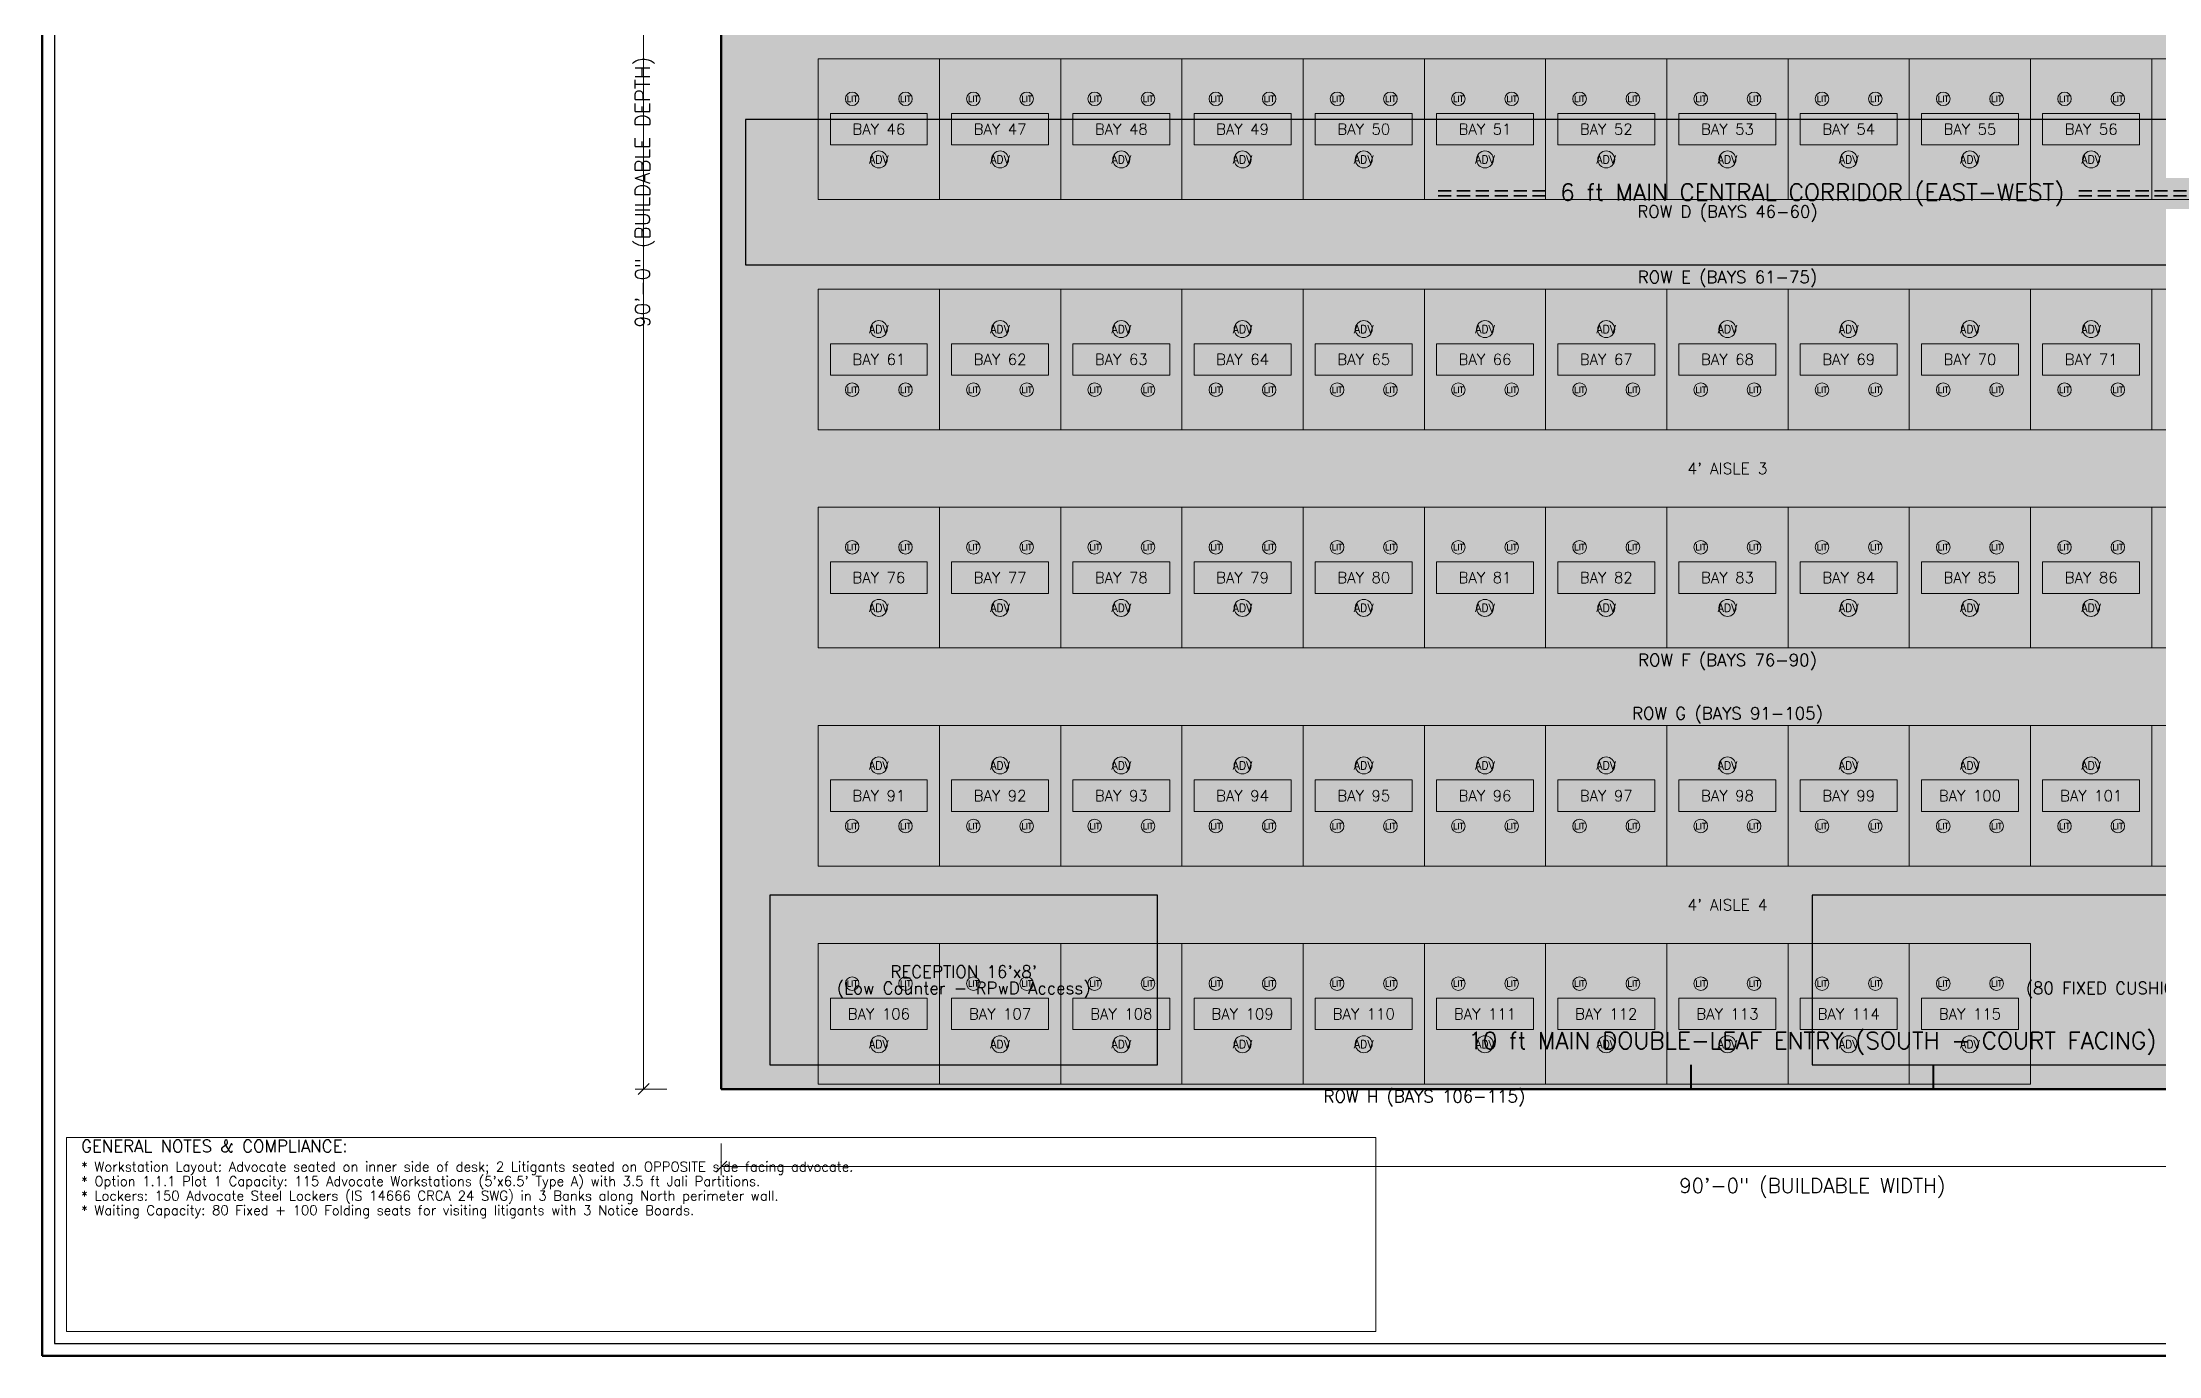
# Model space of a CAD drawing. Header units: inches. Extents: x 0 to 1800, y 0 to 1191.
# Drawn here: x 0 to 1047, y 0 to 650 of the extents above; entities that cross this region are included whole.
import ezdxf
from ezdxf.enums import TextEntityAlignment as Align

# ---------------------------------------------------------------- set-up
doc = ezdxf.new("R2010")
doc.units = ezdxf.units.IN
doc.header["$MEASUREMENT"] = 0
for name, color, linetype in [('A-BAY', 3, 'Continuous'), ('A-DIM', 4, 'Continuous'), ('A-DOOR', 2, 'Continuous'), ('A-FURN', 1, 'Continuous'), ('A-HATCH', 8, 'Continuous'), ('A-JALI', 6, 'Continuous'), ('A-TEXT', 7, 'Continuous'), ('A-TEXT-TTL', 7, 'Continuous'), ('A-TTLB', 7, 'Continuous'), ('A-WALL', 7, 'Continuous')]:
    doc.layers.add(name, color=color, linetype=linetype)
doc.styles.add('SIMPLEX', font='simplex.shx')

msp = doc.modelspace()

# ---------------------------------------------------------------- hatches: boundary and pattern name
at = {"layer": 'A-HATCH'}
h = msp.add_hatch(dxfattribs=at)
h.set_pattern_fill('ANSI31')
h.paths.add_polyline_path([(336, 132), (1416, 132), (1416, 1020), (336, 1020)])
h = msp.add_hatch(dxfattribs=at)
h.set_pattern_fill('SOLID')
h.paths.add_polyline_path([(345, 141), (1407, 141), (1407, 1011), (345, 1011)])

# ---------------------------------------------------------------- linework, layer by layer
at = {"layer": 'A-BAY', "lineweight": 15}
for p, q in [((444, 572.4), (444, 642)), ((504, 572.4), (504, 642)), ((564, 572.4), (564, 642)), ((624, 572.4), (624, 642)), ((684, 572.4), (684, 642)), ((744, 572.4), (744, 642)), ((804, 572.4), (804, 642)), ((864, 572.4), (864, 642)), ((924, 572.4), (924, 642)), ((984, 572.4), (984, 642)), ((1044, 572.4), (1044, 642)), ((384, 572.4), (444, 572.4)), ((444, 572.4), (504, 572.4)), ((504, 572.4), (564, 572.4)), ((564, 572.4), (624, 572.4)), ((624, 572.4), (684, 572.4)), ((684, 572.4), (744, 572.4)), ((744, 572.4), (804, 572.4)), ((804, 572.4), (864, 572.4)), ((864, 572.4), (924, 572.4)), ((924, 572.4), (984, 572.4)), ((984, 572.4), (1044, 572.4)), ((1044, 572.4), (1104, 572.4)), ((444, 458.4), (444, 528)), ((504, 458.4), (504, 528)), ((564, 458.4), (564, 528)), ((624, 458.4), (624, 528)), ((684, 458.4), (684, 528)), ((744, 458.4), (744, 528)), ((804, 458.4), (804, 528)), ((864, 458.4), (864, 528)), ((924, 458.4), (924, 528)), ((984, 458.4), (984, 528)), ((1044, 458.4), (1044, 528)), ((384, 458.4), (444, 458.4)), ((444, 458.4), (504, 458.4)), ((504, 458.4), (564, 458.4)), ((564, 458.4), (624, 458.4)), ((624, 458.4), (684, 458.4)), ((684, 458.4), (744, 458.4)), ((744, 458.4), (804, 458.4)), ((804, 458.4), (864, 458.4)), ((864, 458.4), (924, 458.4)), ((924, 458.4), (984, 458.4)), ((984, 458.4), (1044, 458.4)), ((1044, 458.4), (1104, 458.4)), ((444, 350.4), (444, 420)), ((504, 350.4), (504, 420)), ((564, 350.4), (564, 420)), ((624, 350.4), (624, 420)), ((684, 350.4), (684, 420)), ((744, 350.4), (744, 420)), ((804, 350.4), (804, 420)), ((864, 350.4), (864, 420)), ((924, 350.4), (924, 420)), ((984, 350.4), (984, 420)), ((1044, 350.4), (1044, 420)), ((384, 350.4), (444, 350.4)), ((444, 350.4), (504, 350.4)), ((504, 350.4), (564, 350.4)), ((564, 350.4), (624, 350.4)), ((624, 350.4), (684, 350.4)), ((684, 350.4), (744, 350.4)), ((744, 350.4), (804, 350.4)), ((804, 350.4), (864, 350.4)), ((864, 350.4), (924, 350.4)), ((924, 350.4), (984, 350.4)), ((984, 350.4), (1044, 350.4)), ((1044, 350.4), (1104, 350.4)), ((444, 242.4), (444, 312)), ((504, 242.4), (504, 312)), ((564, 242.4), (564, 312)), ((624, 242.4), (624, 312)), ((684, 242.4), (684, 312)), ((744, 242.4), (744, 312)), ((804, 242.4), (804, 312)), ((864, 242.4), (864, 312)), ((924, 242.4), (924, 312)), ((984, 242.4), (984, 312)), ((1044, 242.4), (1044, 312)), ((384, 242.4), (444, 242.4)), ((444, 242.4), (504, 242.4)), ((504, 242.4), (564, 242.4)), ((564, 242.4), (624, 242.4)), ((624, 242.4), (684, 242.4)), ((684, 242.4), (744, 242.4)), ((744, 242.4), (804, 242.4)), ((804, 242.4), (864, 242.4)), ((864, 242.4), (924, 242.4)), ((924, 242.4), (984, 242.4)), ((984, 242.4), (1044, 242.4)), ((1044, 242.4), (1104, 242.4)), ((444, 134.4), (444, 204)), ((504, 134.4), (504, 204)), ((564, 134.4), (564, 204)), ((624, 134.4), (624, 204)), ((684, 134.4), (684, 204)), ((744, 134.4), (744, 204)), ((804, 134.4), (804, 204)), ((864, 134.4), (864, 204)), ((924, 134.4), (924, 204)), ((984, 134.4), (984, 204)), ((384, 134.4), (444, 134.4)), ((444, 134.4), (504, 134.4)), ((504, 134.4), (564, 134.4)), ((564, 134.4), (624, 134.4)), ((624, 134.4), (684, 134.4)), ((684, 134.4), (744, 134.4)), ((744, 134.4), (804, 134.4)), ((804, 134.4), (864, 134.4)), ((864, 134.4), (924, 134.4)), ((924, 134.4), (984, 134.4))]:
    msp.add_line(p, q, dxfattribs=at)
at = {"layer": 'A-DIM', "lineweight": 18}
for p, q in [((297.6, 132), (297.6, 1020)), ((336, 93.6), (1416, 93.6))]:
    msp.add_line(p, q, dxfattribs=at)
at = {"layer": 'A-DIM', "lineweight": 13}
for p, q in [((309, 132), (293.4, 132)), ((336, 105), (336, 89.4))]:
    msp.add_line(p, q, dxfattribs=at)
at = {"layer": 'A-DIM', "lineweight": 30}
for p, q in [((294.9, 129.3), (300.3, 134.7)), ((333.3, 90.9), (338.7, 96.3))]:
    msp.add_line(p, q, dxfattribs=at)
at = {"layer": 'A-DOOR', "lineweight": 40}
for p, q in [((816, 132), (816, 144)), ((936, 132), (936, 144))]:
    msp.add_line(p, q, dxfattribs=at)
at = {"layer": 'A-FURN', "lineweight": 20}
for p, q in [((438, 615), (390, 615)), ((390, 615), (390, 599.4)), ((438, 599.4), (438, 615)), ((498, 615), (450, 615)), ((450, 615), (450, 599.4)), ((498, 599.4), (498, 615)), ((558, 615), (510, 615)), ((510, 615), (510, 599.4)), ((558, 599.4), (558, 615)), ((618, 615), (570, 615)), ((570, 615), (570, 599.4)), ((618, 599.4), (618, 615)), ((678, 615), (630, 615)), ((630, 615), (630, 599.4)), ((678, 599.4), (678, 615)), ((738, 615), (690, 615)), ((690, 615), (690, 599.4)), ((738, 599.4), (738, 615)), ((798, 615), (750, 615)), ((750, 615), (750, 599.4)), ((798, 599.4), (798, 615)), ((858, 615), (810, 615)), ((810, 615), (810, 599.4)), ((858, 599.4), (858, 615)), ((918, 615), (870, 615)), ((870, 615), (870, 599.4)), ((918, 599.4), (918, 615)), ((978, 615), (930, 615)), ((930, 615), (930, 599.4)), ((978, 599.4), (978, 615)), ((1038, 615), (990, 615)), ((990, 615), (990, 599.4)), ((1038, 599.4), (1038, 615)), ((390, 599.4), (438, 599.4)), ((450, 599.4), (498, 599.4)), ((510, 599.4), (558, 599.4)), ((570, 599.4), (618, 599.4)), ((630, 599.4), (678, 599.4)), ((690, 599.4), (738, 599.4)), ((750, 599.4), (798, 599.4)), ((810, 599.4), (858, 599.4)), ((870, 599.4), (918, 599.4)), ((930, 599.4), (978, 599.4)), ((990, 599.4), (1038, 599.4)), ((438, 501), (390, 501)), ((390, 501), (390, 485.4)), ((438, 485.4), (438, 501)), ((498, 501), (450, 501)), ((450, 501), (450, 485.4)), ((498, 485.4), (498, 501)), ((558, 501), (510, 501)), ((510, 501), (510, 485.4)), ((558, 485.4), (558, 501)), ((618, 501), (570, 501)), ((570, 501), (570, 485.4)), ((618, 485.4), (618, 501)), ((678, 501), (630, 501)), ((630, 501), (630, 485.4)), ((678, 485.4), (678, 501)), ((738, 501), (690, 501)), ((690, 501), (690, 485.4)), ((738, 485.4), (738, 501)), ((798, 501), (750, 501)), ((750, 501), (750, 485.4)), ((798, 485.4), (798, 501)), ((858, 501), (810, 501)), ((810, 501), (810, 485.4)), ((858, 485.4), (858, 501)), ((918, 501), (870, 501)), ((870, 501), (870, 485.4)), ((918, 485.4), (918, 501)), ((978, 501), (930, 501)), ((930, 501), (930, 485.4)), ((978, 485.4), (978, 501)), ((1038, 501), (990, 501)), ((990, 501), (990, 485.4)), ((1038, 485.4), (1038, 501)), ((390, 485.4), (438, 485.4)), ((450, 485.4), (498, 485.4)), ((510, 485.4), (558, 485.4)), ((570, 485.4), (618, 485.4)), ((630, 485.4), (678, 485.4)), ((690, 485.4), (738, 485.4)), ((750, 485.4), (798, 485.4)), ((810, 485.4), (858, 485.4)), ((870, 485.4), (918, 485.4)), ((930, 485.4), (978, 485.4)), ((990, 485.4), (1038, 485.4)), ((438, 393), (390, 393)), ((390, 393), (390, 377.4)), ((438, 377.4), (438, 393)), ((498, 393), (450, 393)), ((450, 393), (450, 377.4)), ((498, 377.4), (498, 393)), ((558, 393), (510, 393)), ((510, 393), (510, 377.4)), ((558, 377.4), (558, 393)), ((618, 393), (570, 393)), ((570, 393), (570, 377.4)), ((618, 377.4), (618, 393)), ((678, 393), (630, 393)), ((630, 393), (630, 377.4)), ((678, 377.4), (678, 393)), ((738, 393), (690, 393)), ((690, 393), (690, 377.4)), ((738, 377.4), (738, 393)), ((798, 393), (750, 393)), ((750, 393), (750, 377.4)), ((798, 377.4), (798, 393)), ((858, 393), (810, 393)), ((810, 393), (810, 377.4)), ((858, 377.4), (858, 393)), ((918, 393), (870, 393)), ((870, 393), (870, 377.4)), ((918, 377.4), (918, 393)), ((978, 393), (930, 393)), ((930, 393), (930, 377.4)), ((978, 377.4), (978, 393)), ((1038, 393), (990, 393)), ((990, 393), (990, 377.4)), ((1038, 377.4), (1038, 393)), ((390, 377.4), (438, 377.4)), ((450, 377.4), (498, 377.4)), ((510, 377.4), (558, 377.4)), ((570, 377.4), (618, 377.4)), ((630, 377.4), (678, 377.4)), ((690, 377.4), (738, 377.4)), ((750, 377.4), (798, 377.4)), ((810, 377.4), (858, 377.4)), ((870, 377.4), (918, 377.4)), ((930, 377.4), (978, 377.4)), ((990, 377.4), (1038, 377.4)), ((438, 285), (390, 285)), ((390, 285), (390, 269.4)), ((438, 269.4), (438, 285)), ((498, 285), (450, 285)), ((450, 285), (450, 269.4)), ((498, 269.4), (498, 285)), ((558, 285), (510, 285)), ((510, 285), (510, 269.4)), ((558, 269.4), (558, 285)), ((618, 285), (570, 285)), ((570, 285), (570, 269.4)), ((618, 269.4), (618, 285)), ((678, 285), (630, 285)), ((630, 285), (630, 269.4)), ((678, 269.4), (678, 285)), ((738, 285), (690, 285)), ((690, 285), (690, 269.4)), ((738, 269.4), (738, 285)), ((798, 285), (750, 285)), ((750, 285), (750, 269.4)), ((798, 269.4), (798, 285)), ((858, 285), (810, 285)), ((810, 285), (810, 269.4)), ((858, 269.4), (858, 285)), ((918, 285), (870, 285)), ((870, 285), (870, 269.4)), ((918, 269.4), (918, 285)), ((978, 285), (930, 285)), ((930, 285), (930, 269.4)), ((978, 269.4), (978, 285)), ((1038, 285), (990, 285)), ((990, 285), (990, 269.4)), ((1038, 269.4), (1038, 285)), ((390, 269.4), (438, 269.4)), ((450, 269.4), (498, 269.4)), ((510, 269.4), (558, 269.4)), ((570, 269.4), (618, 269.4)), ((630, 269.4), (678, 269.4)), ((690, 269.4), (738, 269.4)), ((750, 269.4), (798, 269.4)), ((810, 269.4), (858, 269.4)), ((870, 269.4), (918, 269.4)), ((930, 269.4), (978, 269.4)), ((990, 269.4), (1038, 269.4)), ((438, 177), (390, 177)), ((390, 177), (390, 161.4)), ((438, 161.4), (438, 177)), ((498, 177), (450, 177)), ((450, 177), (450, 161.4)), ((498, 161.4), (498, 177)), ((558, 177), (510, 177)), ((510, 177), (510, 161.4)), ((558, 161.4), (558, 177)), ((618, 177), (570, 177)), ((570, 177), (570, 161.4)), ((618, 161.4), (618, 177)), ((678, 177), (630, 177)), ((630, 177), (630, 161.4)), ((678, 161.4), (678, 177)), ((738, 177), (690, 177)), ((690, 177), (690, 161.4)), ((738, 161.4), (738, 177)), ((798, 177), (750, 177)), ((750, 177), (750, 161.4)), ((798, 161.4), (798, 177)), ((858, 177), (810, 177)), ((810, 177), (810, 161.4)), ((858, 161.4), (858, 177)), ((918, 177), (870, 177)), ((870, 177), (870, 161.4)), ((918, 161.4), (918, 177)), ((978, 177), (930, 177)), ((930, 177), (930, 161.4)), ((978, 161.4), (978, 177)), ((390, 161.4), (438, 161.4)), ((450, 161.4), (498, 161.4)), ((510, 161.4), (558, 161.4)), ((570, 161.4), (618, 161.4)), ((630, 161.4), (678, 161.4)), ((690, 161.4), (738, 161.4)), ((750, 161.4), (798, 161.4)), ((810, 161.4), (858, 161.4)), ((870, 161.4), (918, 161.4)), ((930, 161.4), (978, 161.4))]:
    msp.add_line(p, q, dxfattribs=at)
at = {"layer": 'A-FURN'}
for p, q in [((552, 228), (360, 228)), ((360, 228), (360, 144)), ((552, 144), (552, 228)), ((1392, 228), (876, 228)), ((876, 228), (876, 144)), ((360, 144), (552, 144)), ((876, 144), (1392, 144))]:
    msp.add_line(p, q, dxfattribs=at)
at = {"layer": 'A-FURN', "lineweight": 15}
for centre in [(400.8, 622.2), (427.2, 622.2), (460.8, 622.2), (487.2, 622.2), (520.8, 622.2), (547.2, 622.2), (580.8, 622.2), (607.2, 622.2), (640.8, 622.2), (667.2, 622.2), (700.8, 622.2), (727.2, 622.2), (760.8, 622.2), (787.2, 622.2), (820.8, 622.2), (847.2, 622.2), (880.8, 622.2), (907.2, 622.2), (940.8, 622.2), (967.2, 622.2), (1000.8, 622.2), (1027.2, 622.2), (400.8, 478.2), (427.2, 478.2), (460.8, 478.2), (487.2, 478.2), (520.8, 478.2), (547.2, 478.2), (580.8, 478.2), (607.2, 478.2), (640.8, 478.2), (667.2, 478.2), (700.8, 478.2), (727.2, 478.2), (760.8, 478.2), (787.2, 478.2), (820.8, 478.2), (847.2, 478.2), (880.8, 478.2), (907.2, 478.2), (940.8, 478.2), (967.2, 478.2), (1000.8, 478.2), (1027.2, 478.2), (400.8, 400.2), (427.2, 400.2), (460.8, 400.2), (487.2, 400.2), (520.8, 400.2), (547.2, 400.2), (580.8, 400.2), (607.2, 400.2), (640.8, 400.2), (667.2, 400.2), (700.8, 400.2), (727.2, 400.2), (760.8, 400.2), (787.2, 400.2), (820.8, 400.2), (847.2, 400.2), (880.8, 400.2), (907.2, 400.2), (940.8, 400.2), (967.2, 400.2), (1000.8, 400.2), (1027.2, 400.2), (400.8, 262.2), (427.2, 262.2), (460.8, 262.2), (487.2, 262.2), (520.8, 262.2), (547.2, 262.2), (580.8, 262.2), (607.2, 262.2), (640.8, 262.2), (667.2, 262.2), (700.8, 262.2), (727.2, 262.2), (760.8, 262.2), (787.2, 262.2), (820.8, 262.2), (847.2, 262.2), (880.8, 262.2), (907.2, 262.2), (940.8, 262.2), (967.2, 262.2), (1000.8, 262.2), (1027.2, 262.2), (400.8, 184.2), (427.2, 184.2), (460.8, 184.2), (487.2, 184.2), (520.8, 184.2), (547.2, 184.2), (580.8, 184.2), (607.2, 184.2), (640.8, 184.2), (667.2, 184.2), (700.8, 184.2), (727.2, 184.2), (760.8, 184.2), (787.2, 184.2), (820.8, 184.2), (847.2, 184.2), (880.8, 184.2), (907.2, 184.2), (940.8, 184.2), (967.2, 184.2)]:
    msp.add_circle(centre, 3.36, dxfattribs=at)
at = {"layer": 'A-FURN', "lineweight": 18}
for centre in [(414, 592.2), (474, 592.2), (534, 592.2), (594, 592.2), (654, 592.2), (714, 592.2), (774, 592.2), (834, 592.2), (894, 592.2), (954, 592.2), (1014, 592.2), (414, 508.2), (474, 508.2), (534, 508.2), (594, 508.2), (654, 508.2), (714, 508.2), (774, 508.2), (834, 508.2), (894, 508.2), (954, 508.2), (1014, 508.2), (414, 370.2), (474, 370.2), (534, 370.2), (594, 370.2), (654, 370.2), (714, 370.2), (774, 370.2), (834, 370.2), (894, 370.2), (954, 370.2), (1014, 370.2), (414, 292.2), (474, 292.2), (534, 292.2), (594, 292.2), (654, 292.2), (714, 292.2), (774, 292.2), (834, 292.2), (894, 292.2), (954, 292.2), (1014, 292.2), (414, 154.2), (474, 154.2), (534, 154.2), (594, 154.2), (654, 154.2), (714, 154.2), (774, 154.2), (834, 154.2), (894, 154.2), (954, 154.2)]:
    msp.add_circle(centre, 4.2, dxfattribs=at)
at = {"layer": 'A-JALI', "lineweight": 20}
for p, q in [((384, 642), (444, 642)), ((384, 572.4), (384, 642)), ((444, 642), (504, 642)), ((444, 572.4), (444, 642)), ((504, 642), (564, 642)), ((504, 572.4), (504, 642)), ((564, 642), (624, 642)), ((564, 572.4), (564, 642)), ((624, 642), (684, 642)), ((624, 572.4), (624, 642)), ((684, 642), (744, 642)), ((684, 572.4), (684, 642)), ((744, 642), (804, 642)), ((744, 572.4), (744, 642)), ((804, 642), (864, 642)), ((804, 572.4), (804, 642)), ((864, 642), (924, 642)), ((864, 572.4), (864, 642)), ((924, 642), (984, 642)), ((924, 572.4), (924, 642)), ((984, 642), (1044, 642)), ((984, 572.4), (984, 642)), ((1044, 642), (1104, 642)), ((1044, 572.4), (1044, 642)), ((384, 528), (444, 528)), ((384, 458.4), (384, 528)), ((444, 528), (504, 528)), ((444, 458.4), (444, 528)), ((504, 528), (564, 528)), ((504, 458.4), (504, 528)), ((564, 528), (624, 528)), ((564, 458.4), (564, 528)), ((624, 528), (684, 528)), ((624, 458.4), (624, 528)), ((684, 528), (744, 528)), ((684, 458.4), (684, 528)), ((744, 528), (804, 528)), ((744, 458.4), (744, 528)), ((804, 528), (864, 528)), ((804, 458.4), (804, 528)), ((864, 528), (924, 528)), ((864, 458.4), (864, 528)), ((924, 528), (984, 528)), ((924, 458.4), (924, 528)), ((984, 528), (1044, 528)), ((984, 458.4), (984, 528)), ((1044, 528), (1104, 528)), ((1044, 458.4), (1044, 528)), ((384, 420), (444, 420)), ((384, 350.4), (384, 420)), ((444, 420), (504, 420)), ((444, 350.4), (444, 420)), ((504, 420), (564, 420)), ((504, 350.4), (504, 420)), ((564, 420), (624, 420)), ((564, 350.4), (564, 420)), ((624, 420), (684, 420)), ((624, 350.4), (624, 420)), ((684, 420), (744, 420)), ((684, 350.4), (684, 420)), ((744, 420), (804, 420)), ((744, 350.4), (744, 420)), ((804, 420), (864, 420)), ((804, 350.4), (804, 420)), ((864, 420), (924, 420)), ((864, 350.4), (864, 420)), ((924, 420), (984, 420)), ((924, 350.4), (924, 420)), ((984, 420), (1044, 420)), ((984, 350.4), (984, 420)), ((1044, 420), (1104, 420)), ((1044, 350.4), (1044, 420)), ((384, 312), (444, 312)), ((384, 242.4), (384, 312)), ((444, 312), (504, 312)), ((444, 242.4), (444, 312)), ((504, 312), (564, 312)), ((504, 242.4), (504, 312)), ((564, 312), (624, 312)), ((564, 242.4), (564, 312)), ((624, 312), (684, 312)), ((624, 242.4), (624, 312)), ((684, 312), (744, 312)), ((684, 242.4), (684, 312)), ((744, 312), (804, 312)), ((744, 242.4), (744, 312)), ((804, 312), (864, 312)), ((804, 242.4), (804, 312)), ((864, 312), (924, 312)), ((864, 242.4), (864, 312)), ((924, 312), (984, 312)), ((924, 242.4), (924, 312)), ((984, 312), (1044, 312)), ((984, 242.4), (984, 312)), ((1044, 312), (1104, 312)), ((1044, 242.4), (1044, 312)), ((384, 204), (444, 204)), ((384, 134.4), (384, 204)), ((444, 204), (504, 204)), ((444, 134.4), (444, 204)), ((504, 204), (564, 204)), ((504, 134.4), (504, 204)), ((564, 204), (624, 204)), ((564, 134.4), (564, 204)), ((624, 204), (684, 204)), ((624, 134.4), (624, 204)), ((684, 204), (744, 204)), ((684, 134.4), (684, 204)), ((744, 204), (804, 204)), ((744, 134.4), (744, 204)), ((804, 204), (864, 204)), ((804, 134.4), (804, 204)), ((864, 204), (924, 204)), ((864, 134.4), (864, 204)), ((924, 204), (984, 204)), ((924, 134.4), (924, 204))]:
    msp.add_line(p, q, dxfattribs=at)
at = {"layer": 'A-TTLB', "lineweight": 50}
for p, q in [((0, 1190.7), (0, 0)), ((0, 0), (1800, 0))]:
    msp.add_line(p, q, dxfattribs=at)
at = {"layer": 'A-TTLB', "lineweight": 25}
for p, q in [((6, 1184.7), (6, 6)), ((6, 6), (1794, 6))]:
    msp.add_line(p, q, dxfattribs=at)
at = {"layer": 'A-TTLB', "lineweight": 20}
for p, q in [((660, 108), (12, 108)), ((12, 108), (12, 12)), ((660, 12), (660, 108)), ((12, 12), (660, 12))]:
    msp.add_line(p, q, dxfattribs=at)
at = {"layer": 'A-WALL', "lineweight": 50}
for p, q in [((336, 1020), (336, 132)), ((336, 132), (1416, 132))]:
    msp.add_line(p, q, dxfattribs=at)
at = {"layer": 'A-WALL', "lineweight": 25}
for p, q in [((1404, 612), (348, 612)), ((348, 612), (348, 540)), ((348, 540), (1404, 540))]:
    msp.add_line(p, q, dxfattribs=at)

# ---------------------------------------------------------------- texts
at = {"layer": 'A-BAY', "style": 'SIMPLEX'}
for s, p in [('BAY 46', (414, 607.2)), ('BAY 47', (474, 607.2)), ('BAY 48', (534, 607.2)), ('BAY 49', (594, 607.2)), ('BAY 50', (654, 607.2)), ('BAY 51', (714, 607.2)), ('BAY 52', (774, 607.2)), ('BAY 53', (834, 607.2)), ('BAY 54', (894, 607.2)), ('BAY 55', (954, 607.2)), ('BAY 56', (1014, 607.2)), ('BAY 61', (414, 493.2)), ('BAY 62', (474, 493.2)), ('BAY 63', (534, 493.2)), ('BAY 64', (594, 493.2)), ('BAY 65', (654, 493.2)), ('BAY 66', (714, 493.2)), ('BAY 67', (774, 493.2)), ('BAY 68', (834, 493.2)), ('BAY 69', (894, 493.2)), ('BAY 70', (954, 493.2)), ('BAY 71', (1014, 493.2)), ('BAY 76', (414, 385.2)), ('BAY 77', (474, 385.2)), ('BAY 78', (534, 385.2)), ('BAY 79', (594, 385.2)), ('BAY 80', (654, 385.2)), ('BAY 81', (714, 385.2)), ('BAY 82', (774, 385.2)), ('BAY 83', (834, 385.2)), ('BAY 84', (894, 385.2)), ('BAY 85', (954, 385.2)), ('BAY 86', (1014, 385.2)), ('BAY 91', (414, 277.2)), ('BAY 92', (474, 277.2)), ('BAY 93', (534, 277.2)), ('BAY 94', (594, 277.2)), ('BAY 95', (654, 277.2)), ('BAY 96', (714, 277.2)), ('BAY 97', (774, 277.2)), ('BAY 98', (834, 277.2)), ('BAY 99', (894, 277.2)), ('BAY 100', (954, 277.2)), ('BAY 101', (1014, 277.2)), ('BAY 106', (414, 169.2)), ('BAY 107', (474, 169.2)), ('BAY 108', (534, 169.2)), ('BAY 109', (594, 169.2)), ('BAY 110', (654, 169.2)), ('BAY 111', (714, 169.2)), ('BAY 112', (774, 169.2)), ('BAY 113', (834, 169.2)), ('BAY 114', (894, 169.2)), ('BAY 115', (954, 169.2))]:
    msp.add_text(s, height=5.4, dxfattribs=at).set_placement(p, align=Align.MIDDLE_CENTER)
at = {"layer": 'A-DIM', "style": 'SIMPLEX'}
msp.add_text('90\'-0" (BUILDABLE DEPTH)', height=7.2, rotation=90, dxfattribs=at).set_placement((293.4, 576), align=Align.TOP_CENTER)
msp.add_text('90\'-0" (BUILDABLE WIDTH)', height=7.2, dxfattribs=at).set_placement((876, 87.8), align=Align.TOP_CENTER)
at = {"layer": 'A-DOOR', "style": 'SIMPLEX'}
msp.add_text('10 ft MAIN DOUBLE-LEAF ENTRY (SOUTH - COURT FACING)', height=8.4, dxfattribs=at).set_placement((876, 156), align=Align.MIDDLE_CENTER)
at = {"layer": 'A-FURN', "style": 'SIMPLEX'}
for s, height, p in [('LIT', 3, (400.8, 622.2)), ('LIT', 3, (427.2, 622.2)), ('LIT', 3, (460.8, 622.2)), ('LIT', 3, (487.2, 622.2)), ('LIT', 3, (520.8, 622.2)), ('LIT', 3, (547.2, 622.2)), ('LIT', 3, (580.8, 622.2)), ('LIT', 3, (607.2, 622.2)), ('LIT', 3, (640.8, 622.2)), ('LIT', 3, (667.2, 622.2)), ('LIT', 3, (700.8, 622.2)), ('LIT', 3, (727.2, 622.2)), ('LIT', 3, (760.8, 622.2)), ('LIT', 3, (787.2, 622.2)), ('LIT', 3, (820.8, 622.2)), ('LIT', 3, (847.2, 622.2)), ('LIT', 3, (880.8, 622.2)), ('LIT', 3, (907.2, 622.2)), ('LIT', 3, (940.8, 622.2)), ('LIT', 3, (967.2, 622.2)), ('LIT', 3, (1000.8, 622.2)), ('LIT', 3, (1027.2, 622.2)), ('ADV', 3.96, (414, 592.2)), ('ADV', 3.96, (474, 592.2)), ('ADV', 3.96, (534, 592.2)), ('ADV', 3.96, (594, 592.2)), ('ADV', 3.96, (654, 592.2)), ('ADV', 3.96, (714, 592.2)), ('ADV', 3.96, (774, 592.2)), ('ADV', 3.96, (834, 592.2)), ('ADV', 3.96, (894, 592.2)), ('ADV', 3.96, (954, 592.2)), ('ADV', 3.96, (1014, 592.2)), ('ADV', 3.96, (414, 508.2)), ('ADV', 3.96, (474, 508.2)), ('ADV', 3.96, (534, 508.2)), ('ADV', 3.96, (594, 508.2)), ('ADV', 3.96, (654, 508.2)), ('ADV', 3.96, (714, 508.2)), ('ADV', 3.96, (774, 508.2)), ('ADV', 3.96, (834, 508.2)), ('ADV', 3.96, (894, 508.2)), ('ADV', 3.96, (954, 508.2)), ('ADV', 3.96, (1014, 508.2)), ('LIT', 3, (400.8, 478.2)), ('LIT', 3, (427.2, 478.2)), ('LIT', 3, (460.8, 478.2)), ('LIT', 3, (487.2, 478.2)), ('LIT', 3, (520.8, 478.2)), ('LIT', 3, (547.2, 478.2)), ('LIT', 3, (580.8, 478.2)), ('LIT', 3, (607.2, 478.2)), ('LIT', 3, (640.8, 478.2)), ('LIT', 3, (667.2, 478.2)), ('LIT', 3, (700.8, 478.2)), ('LIT', 3, (727.2, 478.2)), ('LIT', 3, (760.8, 478.2)), ('LIT', 3, (787.2, 478.2)), ('LIT', 3, (820.8, 478.2)), ('LIT', 3, (847.2, 478.2)), ('LIT', 3, (880.8, 478.2)), ('LIT', 3, (907.2, 478.2)), ('LIT', 3, (940.8, 478.2)), ('LIT', 3, (967.2, 478.2)), ('LIT', 3, (1000.8, 478.2)), ('LIT', 3, (1027.2, 478.2)), ('LIT', 3, (400.8, 400.2)), ('LIT', 3, (427.2, 400.2)), ('LIT', 3, (460.8, 400.2)), ('LIT', 3, (487.2, 400.2)), ('LIT', 3, (520.8, 400.2)), ('LIT', 3, (547.2, 400.2)), ('LIT', 3, (580.8, 400.2)), ('LIT', 3, (607.2, 400.2)), ('LIT', 3, (640.8, 400.2)), ('LIT', 3, (667.2, 400.2)), ('LIT', 3, (700.8, 400.2)), ('LIT', 3, (727.2, 400.2)), ('LIT', 3, (760.8, 400.2)), ('LIT', 3, (787.2, 400.2)), ('LIT', 3, (820.8, 400.2)), ('LIT', 3, (847.2, 400.2)), ('LIT', 3, (880.8, 400.2)), ('LIT', 3, (907.2, 400.2)), ('LIT', 3, (940.8, 400.2)), ('LIT', 3, (967.2, 400.2)), ('LIT', 3, (1000.8, 400.2)), ('LIT', 3, (1027.2, 400.2)), ('ADV', 3.96, (414, 370.2)), ('ADV', 3.96, (474, 370.2)), ('ADV', 3.96, (534, 370.2)), ('ADV', 3.96, (594, 370.2)), ('ADV', 3.96, (654, 370.2)), ('ADV', 3.96, (714, 370.2)), ('ADV', 3.96, (774, 370.2)), ('ADV', 3.96, (834, 370.2)), ('ADV', 3.96, (894, 370.2)), ('ADV', 3.96, (954, 370.2)), ('ADV', 3.96, (1014, 370.2)), ('ADV', 3.96, (414, 292.2)), ('ADV', 3.96, (474, 292.2)), ('ADV', 3.96, (534, 292.2)), ('ADV', 3.96, (594, 292.2)), ('ADV', 3.96, (654, 292.2)), ('ADV', 3.96, (714, 292.2)), ('ADV', 3.96, (774, 292.2)), ('ADV', 3.96, (834, 292.2)), ('ADV', 3.96, (894, 292.2)), ('ADV', 3.96, (954, 292.2)), ('ADV', 3.96, (1014, 292.2)), ('LIT', 3, (400.8, 262.2)), ('LIT', 3, (427.2, 262.2)), ('LIT', 3, (460.8, 262.2)), ('LIT', 3, (487.2, 262.2)), ('LIT', 3, (520.8, 262.2)), ('LIT', 3, (547.2, 262.2)), ('LIT', 3, (580.8, 262.2)), ('LIT', 3, (607.2, 262.2)), ('LIT', 3, (640.8, 262.2)), ('LIT', 3, (667.2, 262.2)), ('LIT', 3, (700.8, 262.2)), ('LIT', 3, (727.2, 262.2)), ('LIT', 3, (760.8, 262.2)), ('LIT', 3, (787.2, 262.2)), ('LIT', 3, (820.8, 262.2)), ('LIT', 3, (847.2, 262.2)), ('LIT', 3, (880.8, 262.2)), ('LIT', 3, (907.2, 262.2)), ('LIT', 3, (940.8, 262.2)), ('LIT', 3, (967.2, 262.2)), ('LIT', 3, (1000.8, 262.2)), ('LIT', 3, (1027.2, 262.2)), ('LIT', 3, (400.8, 184.2)), ('LIT', 3, (427.2, 184.2)), ('LIT', 3, (460.8, 184.2)), ('LIT', 3, (487.2, 184.2)), ('LIT', 3, (520.8, 184.2)), ('LIT', 3, (547.2, 184.2)), ('LIT', 3, (580.8, 184.2)), ('LIT', 3, (607.2, 184.2)), ('LIT', 3, (640.8, 184.2)), ('LIT', 3, (667.2, 184.2)), ('LIT', 3, (700.8, 184.2)), ('LIT', 3, (727.2, 184.2)), ('LIT', 3, (760.8, 184.2)), ('LIT', 3, (787.2, 184.2)), ('LIT', 3, (820.8, 184.2)), ('LIT', 3, (847.2, 184.2)), ('LIT', 3, (880.8, 184.2)), ('LIT', 3, (907.2, 184.2)), ('LIT', 3, (940.8, 184.2)), ('LIT', 3, (967.2, 184.2)), ('ADV', 3.96, (414, 154.2)), ('ADV', 3.96, (474, 154.2)), ('ADV', 3.96, (534, 154.2)), ('ADV', 3.96, (594, 154.2)), ('ADV', 3.96, (654, 154.2)), ('ADV', 3.96, (714, 154.2)), ('ADV', 3.96, (774, 154.2)), ('ADV', 3.96, (834, 154.2)), ('ADV', 3.96, (894, 154.2)), ('ADV', 3.96, (954, 154.2))]:
    msp.add_text(s, height=height, dxfattribs=at).set_placement(p, align=Align.MIDDLE_CENTER)
at = {"layer": 'A-TEXT', "style": 'SIMPLEX'}
for s, p in [("4' AISLE 3", (834, 439.2)), ("4' AISLE 4", (834, 223.2))]:
    msp.add_text(s, height=5.64, dxfattribs=at).set_placement(p, align=Align.MIDDLE_CENTER)
for s, p in [('* Workstation Layout: Advocate seated on inner side of desk; 2 Litigants seated on OPPOSITE side facing advocate.', (19.2, 91.2)), ("* Option 1.1.1 Plot 1 Capacity: 115 Advocate Workstations (5'x6.5' Type A) with 3.5 ft Jali Partitions.", (19.2, 84)), ('* Lockers: 150 Advocate Steel Lockers (IS 14666 CRCA 24 SWG) in 3 Banks along North perimeter wall.', (19.2, 76.8)), ('* Waiting Capacity: 80 Fixed + 100 Folding seats for visiting litigants with 3 Notice Boards.', (19.2, 69.6))]:
    msp.add_text(s, height=4.8, dxfattribs=at).set_placement(p)
at = {"layer": 'A-TEXT-TTL', "style": 'SIMPLEX'}
for s, height, p in [('====== 6 ft MAIN CENTRAL CORRIDOR (EAST-WEST) ======', 8.4, (876, 576)), ('ROW D (BAYS 46-60)', 6, (834, 566.4)), ('ROW E (BAYS 61-75)', 6, (834, 534)), ('ROW F (BAYS 76-90)', 6, (834, 344.4)), ('ROW G (BAYS 91-105)', 6, (834, 318)), ("RECEPTION 16'x8'", 6, (456, 190.1)), ('(Low Counter - RPwD Access)', 6, (456, 182)), ('(80 FIXED CUSHIONED SEATS + 100 FOLDING SEATS + 3 NOTICE BOARDS)', 6, (1134, 182)), ('ROW H (BAYS 106-115)', 6, (684, 128.4))]:
    msp.add_text(s, height=height, dxfattribs=at).set_placement(p, align=Align.MIDDLE_CENTER)
msp.add_text('GENERAL NOTES & COMPLIANCE:', height=6, dxfattribs=at).set_placement((19.2, 100.8))

doc.saveas('drawing.dxf')
